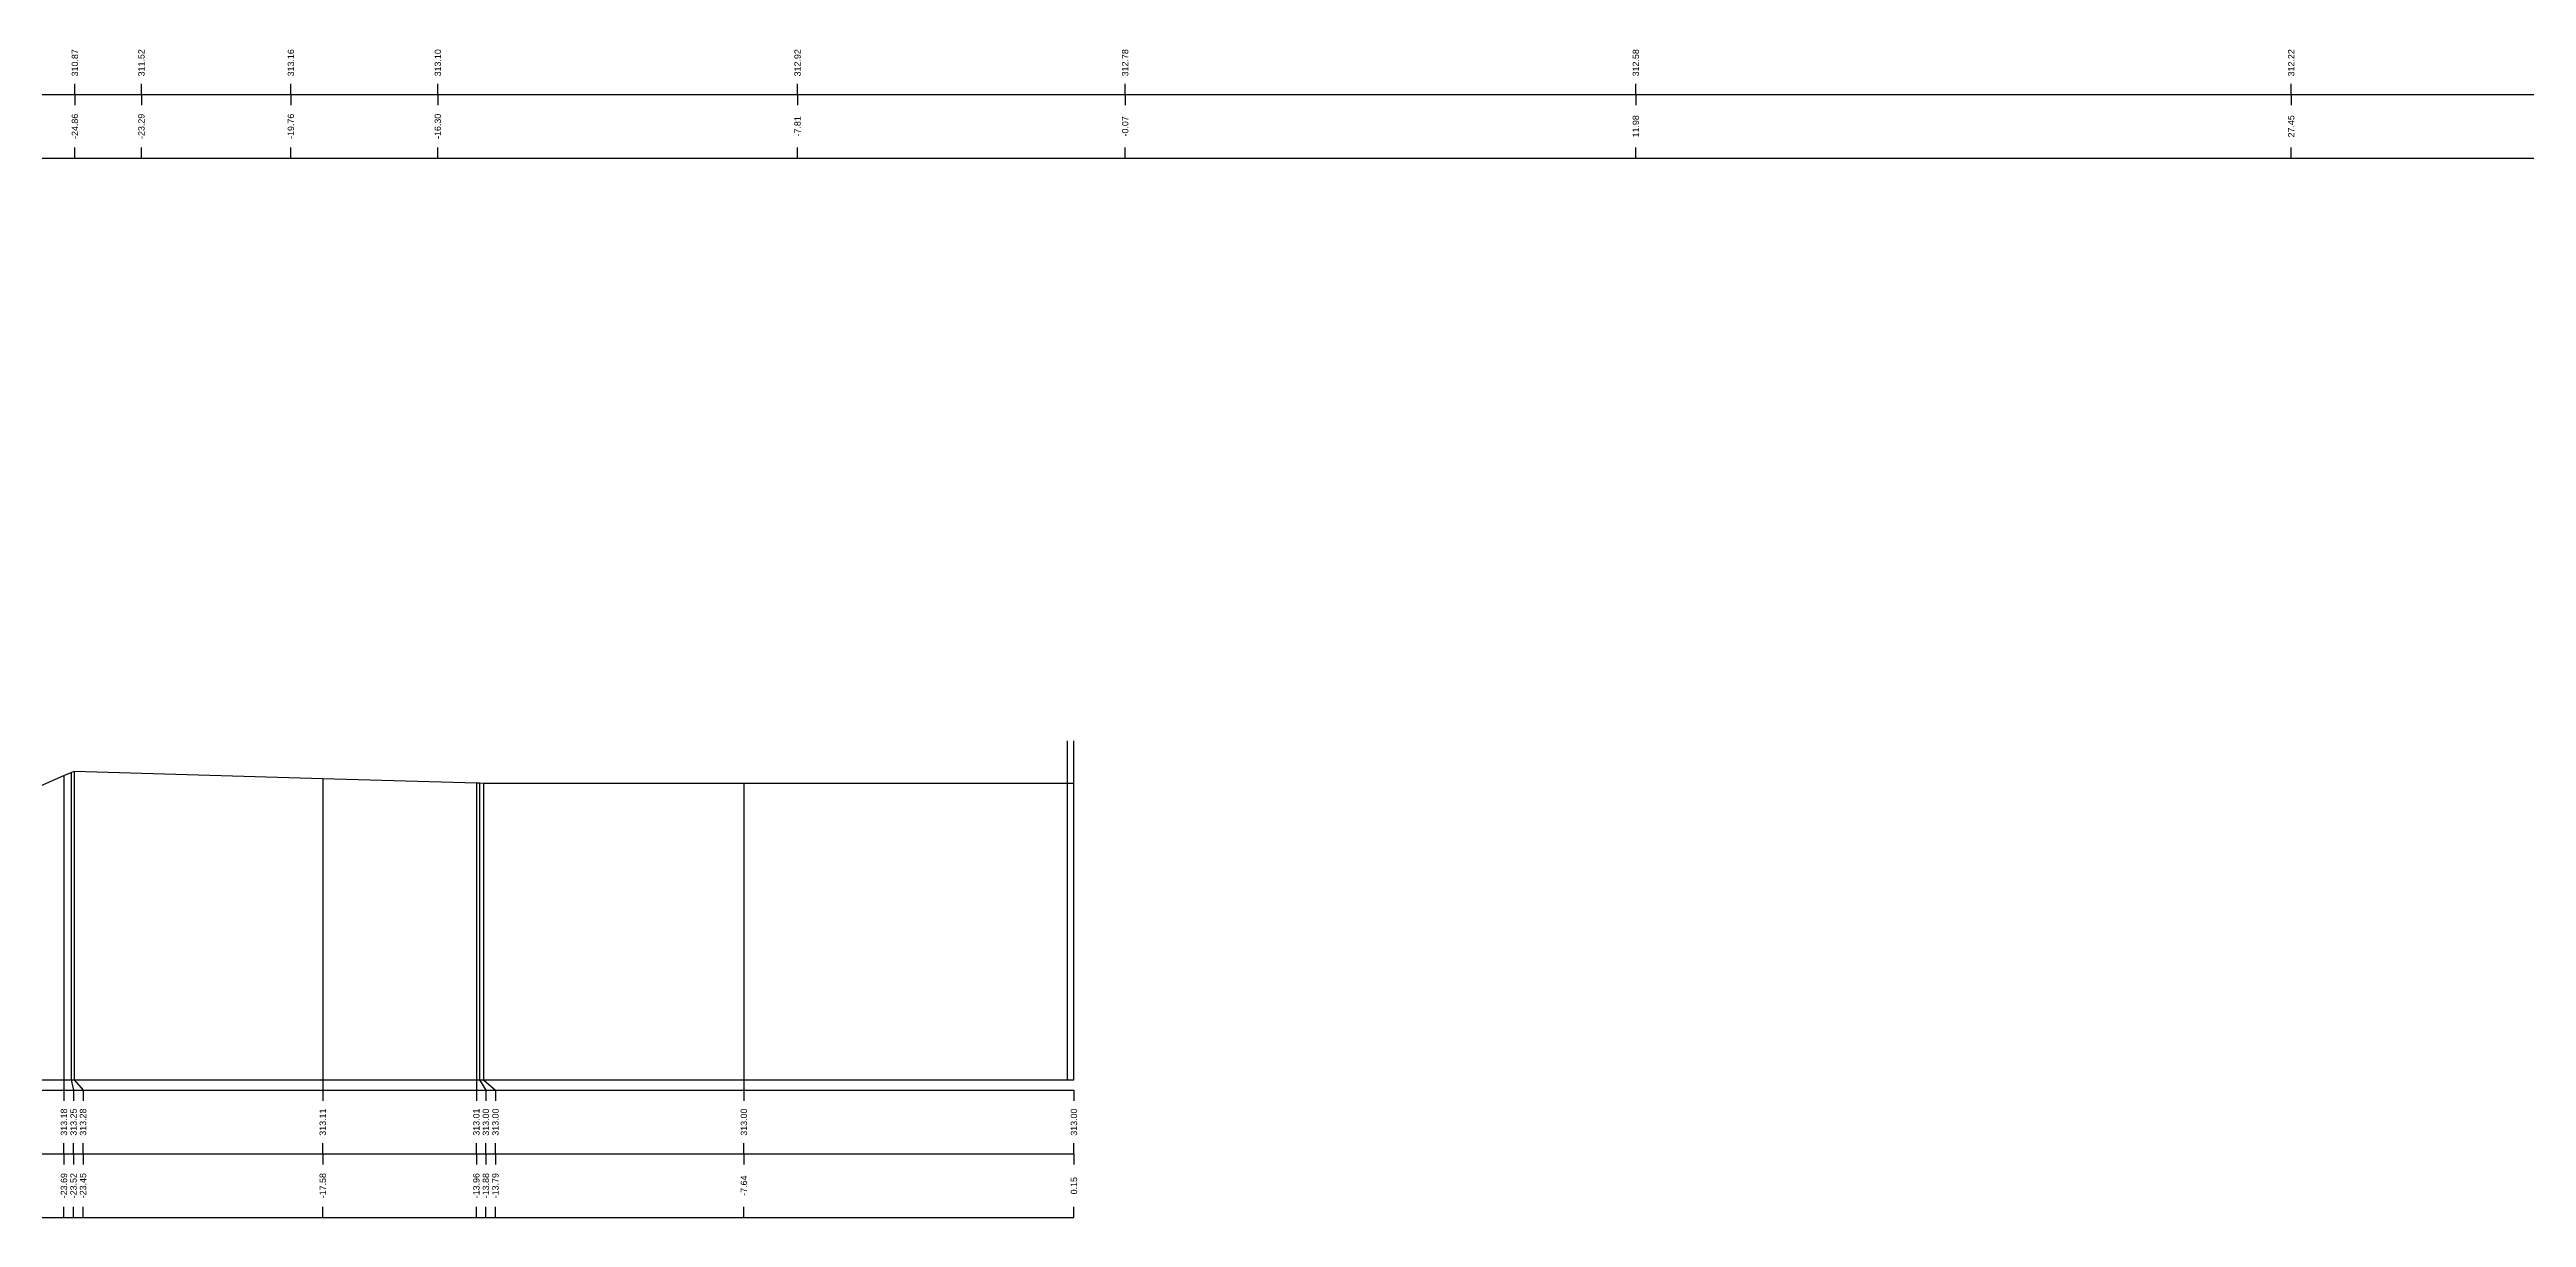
# Model space of a CAD drawing. Header units: millimetres. Extents: x -170 to 301, y 153 to 290.
# Drawn here: x 125.2 to 183.7, y 152.8 to 180.3 of the extents above; entities that cross this region are included whole.
import ezdxf
from ezdxf.enums import TextEntityAlignment as Align

# ---------------------------------------------------------------- set-up
doc = ezdxf.new("R2010")
doc.units = ezdxf.units.MM
doc.styles.get("Standard").update_dxf_attribs({"font": 'arial.ttf'})

msp = doc.modelspace()

# ---------------------------------------------------------------- linework, layer by layer
at = {"layer": 'axis', "color": 1}
msp.add_line((149.278, 156), (149.278, 164), dxfattribs=at)
at = {"layer": 'band'}
for p, q in [((125.845, 179.25), (125.845, 179.5)), ((127.414, 179.25), (127.414, 179.5)), ((130.943, 179.25), (130.943, 179.5)), ((134.411, 179.25), (134.411, 179.5)), ((142.902, 179.25), (142.902, 179.5)), ((150.635, 179.25), (150.635, 179.5)), ((162.689, 179.25), (162.689, 179.5)), ((178.159, 179.25), (178.159, 179.5)), ((125.845, 179.25), (125.845, 179)), ((127.414, 179.25), (127.414, 179)), ((130.943, 179.25), (130.943, 179)), ((134.411, 179.25), (134.411, 179)), ((142.902, 179.25), (142.902, 179)), ((150.635, 179.25), (150.635, 179)), ((162.689, 179.25), (162.689, 179)), ((178.159, 179.25), (178.159, 179)), ((125.845, 177.75), (125.845, 178)), ((127.414, 177.75), (127.414, 178)), ((130.943, 177.75), (130.943, 178)), ((134.411, 177.75), (134.411, 178)), ((142.902, 177.75), (142.902, 178)), ((150.635, 177.75), (150.635, 178)), ((162.689, 177.75), (162.689, 178)), ((178.159, 177.75), (178.159, 178)), ((125.587, 155.75), (125.587, 155.5)), ((125.812, 155.75), (125.812, 155.5)), ((126.037, 155.75), (126.037, 155.5)), ((131.695, 155.75), (131.695, 155.5)), ((135.321, 155.75), (135.321, 155.5)), ((135.546, 155.75), (135.546, 155.5)), ((135.771, 155.75), (135.771, 155.5)), ((141.637, 155.75), (141.637, 155.5)), ((149.427, 155.75), (149.427, 155.5)), ((125.587, 154.25), (125.587, 154.5)), ((125.812, 154.25), (125.812, 154.5)), ((126.037, 154.25), (126.037, 154.5)), ((131.695, 154.25), (131.695, 154.5)), ((135.321, 154.25), (135.321, 154.5)), ((135.546, 154.25), (135.546, 154.5)), ((135.771, 154.25), (135.771, 154.5)), ((141.637, 154.25), (141.637, 154.5)), ((149.427, 154.25), (149.427, 154.5)), ((125.587, 154.25), (125.587, 154)), ((125.812, 154.25), (125.812, 154)), ((126.037, 154.25), (126.037, 154)), ((131.695, 154.25), (131.695, 154)), ((135.321, 154.25), (135.321, 154)), ((135.546, 154.25), (135.546, 154)), ((135.771, 154.25), (135.771, 154)), ((141.637, 154.25), (141.637, 154)), ((149.427, 154.25), (149.427, 154)), ((125.587, 152.75), (125.587, 153)), ((125.812, 152.75), (125.812, 153)), ((126.037, 152.75), (126.037, 153)), ((131.695, 152.75), (131.695, 153)), ((135.321, 152.75), (135.321, 153)), ((135.546, 152.75), (135.546, 153)), ((135.771, 152.75), (135.771, 153)), ((141.637, 152.75), (141.637, 153)), ((149.427, 152.75), (149.427, 153))]:
    msp.add_line(p, q, dxfattribs=at)
at = {"layer": 'frame'}
for p, q in [((-158.207, 179.25), (231.779, 179.25)), ((-158.207, 177.75), (231.779, 177.75)), ((149.427, 156), (149.427, 164)), ((-156.778, 155.75), (149.427, 155.75)), ((-149.278, 156), (149.427, 156)), ((-156.778, 154.25), (149.427, 154.25)), ((-156.778, 152.75), (149.427, 152.75))]:
    msp.add_line(p, q, dxfattribs=at)
at = {"layer": 'marker', "color": 253}
for p, q in [((125.587, 163.177), (125.587, 156)), ((125.758, 163.25), (125.758, 156)), ((125.829, 163.283), (125.829, 156)), ((131.695, 163.112), (131.695, 156)), ((135.321, 163.006), (135.321, 156)), ((135.398, 163.004), (135.398, 156)), ((135.489, 163.002), (135.489, 156)), ((141.637, 163.002), (141.637, 156)), ((125.587, 156), (125.587, 155.75)), ((125.758, 156), (125.812, 155.75)), ((125.829, 156), (126.037, 155.75)), ((131.695, 156), (131.695, 155.75)), ((135.321, 156), (135.321, 155.75)), ((135.398, 156), (135.546, 155.75)), ((135.489, 156), (135.771, 155.75)), ((141.637, 156), (141.637, 155.75))]:
    msp.add_line(p, q, dxfattribs=at)
at = {"layer": 'profile'}
msp.add_lwpolyline([(61.064, 157.218), (66.44, 157.238), (71.588, 157.249), (75.244, 157.267), (82.411, 157.29), (88.78, 157.351), (95.099, 157.573), (96.585, 157.656), (103.683, 158.259), (112.564, 159.171), (115.183, 159.403), (117.084, 159.912), (119.966, 160.694), (125.587, 163.177), (125.758, 163.25), (125.829, 163.283), (131.695, 163.112), (135.321, 163.006), (135.398, 163.004), (135.489, 163.002), (141.637, 163.002), (149.427, 163.002)], dxfattribs=at)

# ---------------------------------------------------------------- texts
for s, p in [('310.87', (125.845, 180)), ('311.52', (127.414, 180)), ('313.16', (130.943, 180)), ('313.10', (134.411, 180)), ('312.92', (142.902, 180)), ('312.78', (150.635, 180)), ('312.58', (162.689, 180)), ('312.22', (178.159, 180)), ('-24.86', (125.845, 178.5)), ('-23.29', (127.414, 178.5)), ('-19.76', (130.943, 178.5)), ('-16.30', (134.411, 178.5)), ('-7.81', (142.902, 178.5)), ('-0.07', (150.635, 178.5)), ('11.98', (162.689, 178.5)), ('27.45', (178.159, 178.5)), ('313.18', (125.587, 155)), ('313.25', (125.812, 155)), ('313.28', (126.037, 155)), ('313.11', (131.695, 155)), ('313.01', (135.321, 155)), ('313.00', (135.546, 155)), ('313.00', (135.771, 155)), ('313.00', (141.637, 155)), ('313.00', (149.427, 155)), ('-23.69', (125.587, 153.5)), ('-23.52', (125.812, 153.5)), ('-23.45', (126.037, 153.5)), ('-17.58', (131.695, 153.5)), ('-13.96', (135.321, 153.5)), ('-13.88', (135.546, 153.5)), ('-13.79', (135.771, 153.5)), ('-7.64', (141.637, 153.5)), ('0.15', (149.427, 153.5))]:
    msp.add_text(s, height=0.15, rotation=90).set_placement(p, align=Align.MIDDLE)

doc.saveas('drawing.dxf')
